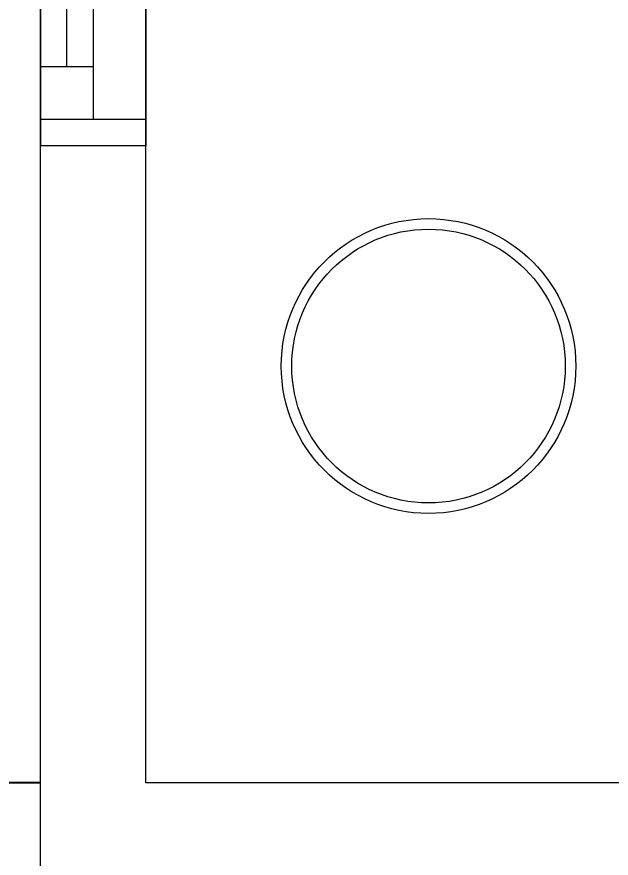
# Model space of a CAD drawing. Header units: inches. Extents: x -12418 to 57169, y -29325 to 19878.
# Drawn here: x 19575 to 20140, y -10029 to -9230 of the extents above; entities that cross this region are included whole.
import ezdxf

# ---------------------------------------------------------------- set-up
doc = ezdxf.new("R2010")
doc.units = ezdxf.units.IN
doc.header["$LTSCALE"] = 25
doc.header["$MEASUREMENT"] = 0
doc.linetypes.add('DASHDOT', pattern=[25.4, 12.7, -6.35, 0, -6.35])
doc.layers.get('0').update_dxf_attribs({"color": 8})
doc.layers.get('Defpoints').update_dxf_attribs({"color": 8})
for name, color, linetype, lineweight in [('00-Ground Floor$0$Aluminum', 251, 'Continuous', 5), ('00-Ground Floor$0$LOADING', 253, 'Continuous', 5), ('00-Ground Floor$0$Walls', 251, 'Continuous', 5), ('E-LITE-CLNG-CNDT', 6, 'DASHDOT', 35), ('T-DATA-DIM', 251, 'DASHDOT', 25), ('T-DATA-DIM @ 100', 251, 'DASHDOT', 25)]:
    doc.layers.add(name, color=color, linetype=linetype, lineweight=lineweight)
doc.styles.add('DC_Simplex', font='SIMPLEX.shx', dxfattribs={"width": 0.7})
doc.dimstyles.new('DevCad-MM', dxfattribs={"dimscale": 0.01, "dimtxt": 2, "dimasz": 2, "dimexe": 1, "dimexo": 1, "dimgap": 0.6, "dimtad": 1, "dimdec": 0, "dimrnd": 10, "dimzin": 1, "dimdsep": 46, "dimtxsty": 'DC_Simplex', "dimblk1": 'OBLIQUE', "dimblk2": 'OBLIQUE', "dimsah": 1, "dimcen": 3, "dimclrd": 256, "dimclre": 256, "dimclrt": 45, "dimadec": 0, "dimazin": 0, "dimtfac": 1, "dimtdec": 0, "dimtix": 1, "dimtmove": 2, "dimatfit": 2, "dimldrblk": 'OBLIQUE', "dimfxl": 1, "dimtolj": 1, "dimtzin": 0, "dimarcsym": 0})

# ---------------------------------------------------------------- blocks, each defined once
blk = doc.blocks.new('00-Ground Floor$0$WM00001-P')
at = {"layer": '00-Ground Floor$0$LOADING'}
for radius in [0.14, 0.13]:
    blk.add_circle((0, 0), radius, dxfattribs=at)
blk = doc.blocks.new('00-Ground Floor$0$A$C37be4daf')
at = {"layer": '00-Ground Floor$0$Aluminum'}
for p, q in [((1416.01, 598.24), (216.01, 598.24)), ((241.01, 498.24), (241.01, 598.24)), ((291.01, 548.24), (291.01, 598.24)), ((291.01, 573.24), (1341.01, 573.24)), ((1391.01, 548.24), (241.01, 548.24)), ((1416.01, 498.24), (216.01, 498.24))]:
    blk.add_line(p, q, dxfattribs=at)
at = {"layer": '00-Ground Floor$0$Walls'}
blk.add_line((216.01, 498.24), (216.01, 598.24), dxfattribs=at)
blk = doc.blocks.new('00-Ground Floor')
at = {"layer": '00-Ground Floor$0$Walls'}
for p, q in [((19597.72, -10157.43, 0), (19597.72, -7537.43, 0)), ((19697.72, -9957.43, 0), (19697.72, -7547.43, 0)), ((23849.51, -9957.43, 0), (19697.72, -9957.43, 0))]:
    blk.add_line(p, q, dxfattribs=at)
at = {"rotation": 90}
blk.add_blockref('00-Ground Floor$0$A$C37be4daf', (20195.95, -9568.44, 0), dxfattribs=at)
at = {"layer": '00-Ground Floor$0$LOADING', "extrusion": (2.24019e-05, 2.25781e-18, -1), "xscale": -1000, "yscale": 1000, "zscale": 1000}
blk.add_blockref('00-Ground Floor$0$WM00001-P', (-19966.59, -9561.64, 0.47), dxfattribs=at)
blk = doc.blocks.new('_OBLIQUE')
at = {"color": 0, "linetype": 'ByBlock'}
blk.add_line((-0.5, -0.5), (0.5, 0.5), dxfattribs=at)
blk = doc.blocks.new('*D150')
at = {"layer": 'Defpoints', "color": 0, "transparency": 16777216}
for p in [(19450.11, -10057.43), (19794.08, -10057.43, 0), (19697.72, -12165.8, 0)]:
    blk.add_point(p, dxfattribs=at)
at = {"layer": 'T-DATA-DIM', "lineweight": -2, "transparency": 16777216}
for p, q in [((19694.08, -10057.43), (19350.11, -10057.43)), ((19450.11, -12165.8), (19450.11, -10057.43)), ((19597.72, -12165.8), (19350.11, -12165.8))]:
    blk.add_line(p, q, dxfattribs=at)
at = {"layer": 'T-DATA-DIM', "lineweight": -2, "transparency": 16777216, "xscale": 200, "yscale": 200, "zscale": 200}
for p, rotation in [((19450.11, -10057.43), 90), ((19450.11, -12165.8), 270)]:
    blk.add_blockref('_OBLIQUE', p, dxfattribs=dict(at, rotation=rotation))
at = {"layer": 'T-DATA-DIM', "color": 45, "transparency": 16777216, "insert": (19290.11, -11111.61), "char_height": 200, "attachment_point": 5, "rotation": 90, "style": 'DC_Simplex'}
blk.add_mtext('\\A1;2110', dxfattribs=at)
blk = doc.blocks.new('*D152')
at = {"layer": 'Defpoints', "color": 0, "transparency": 16777216}
for p in [(19697.72, -9005.8, 0), (19450.11, -9957.43), (19697.72, -9957.43, 0)]:
    blk.add_point(p, dxfattribs=at)
at = {"layer": 'T-DATA-DIM', "lineweight": -2, "transparency": 16777216}
for p, q in [((19597.72, -9005.8), (19350.11, -9005.8)), ((19450.11, -9005.8), (19450.11, -9957.43)), ((19597.72, -9957.43), (19350.11, -9957.43))]:
    blk.add_line(p, q, dxfattribs=at)
at = {"layer": 'T-DATA-DIM', "lineweight": -2, "transparency": 16777216, "xscale": 200, "yscale": 200, "zscale": 200}
for p, rotation in [((19450.11, -9005.8), 90), ((19450.11, -9957.43), 270)]:
    blk.add_blockref('_OBLIQUE', p, dxfattribs=dict(at, rotation=rotation))
at = {"layer": 'T-DATA-DIM', "color": 45, "transparency": 16777216, "insert": (19290.11, -9481.61), "char_height": 200, "attachment_point": 5, "rotation": 90, "style": 'DC_Simplex'}
blk.add_mtext('\\A1;950', dxfattribs=at)

msp = doc.modelspace()

# ---------------------------------------------------------------- block references
at = {"layer": 'E-LITE-CLNG-CNDT'}
msp.add_blockref('00-Ground Floor', (0, 0), dxfattribs=at)

# ---------------------------------------------------------------- dimensions: what is measured, and where the dimension line sits
at = {"layer": 'T-DATA-DIM @ 100'}
for base, p1, p2, picture, middle in [((19450.11, -9957.43), (19697.72, -9005.8, 0), (19697.72, -9957.43, 0), '*D152', (19290.11, -9481.61)), ((19450.11, -10057.43), (19697.72, -12165.8, 0), (19794.08, -10057.43, 0), '*D150', (19290.11, -11111.61))]:
    dim = msp.add_linear_dim(base=base, p1=p1, p2=p2, angle=90, dimstyle='DevCad-MM', override={"dimscale": 100, "dimtix": 1, "dimtofl": 1, "dimtmove": 2, "dimatfit": 2}, dxfattribs=at)
    dim.commit()
    dim.dimension.update_dxf_attribs({"geometry": picture, "text_midpoint": middle})

doc.saveas('drawing.dxf')
